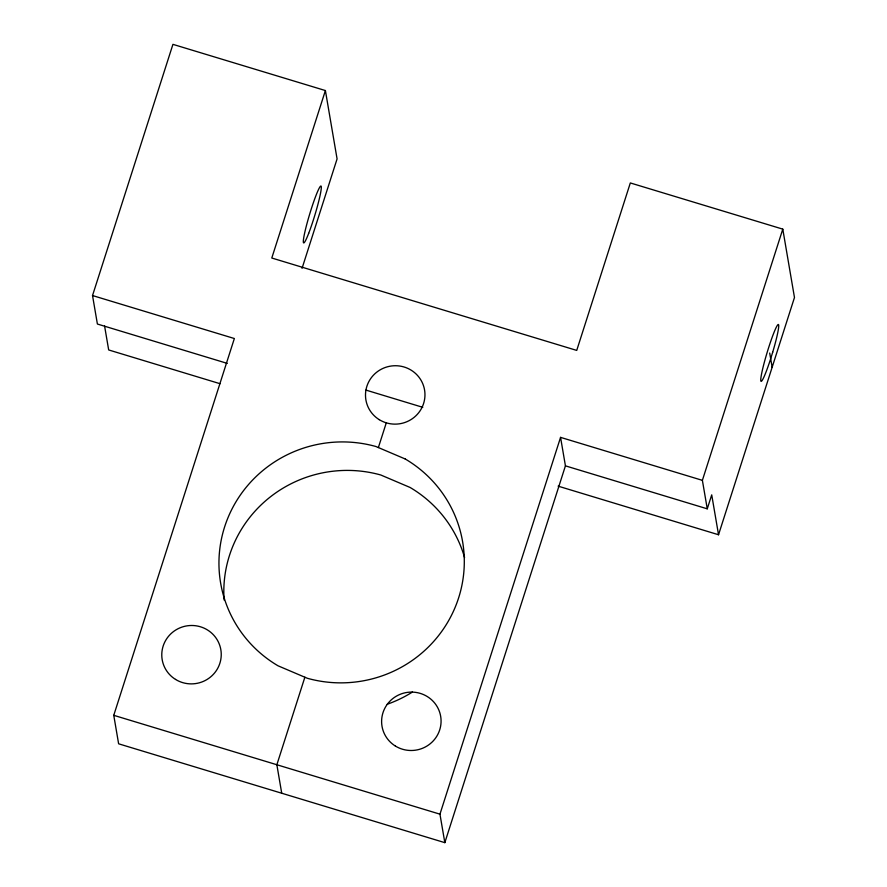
<?xml version="1.0" encoding="UTF-8"?>
<svg xmlns="http://www.w3.org/2000/svg" width="887" height="887" viewBox="0 0 887 887"><rect width="100%" height="100%" fill="white"/><g stroke="black" fill="none" stroke-linecap="round" stroke-linejoin="round"><path stroke-width="1.33" d="M227.294 363.393L97.393 324.032L92.525 295.548L172.932 44.35L325.396 90.552L337.082 158.906L302.046 268.351M565.429 465.852L707.261 508.828L702.382 480.344L560.562 437.369L565.429 465.852L444.83 842.65L118.625 743.805L113.758 715.321L234.356 338.524L92.525 295.548M325.396 90.552L271.788 258.017L576.727 350.409L630.324 182.944L782.789 229.134L794.475 297.5L718.537 534.75L558.123 486.143M304.873 677.224L276.855 764.749L281.722 793.233M378.372 447.558L386.288 422.833M444.83 842.65L439.952 814.166L560.562 437.369M702.382 480.344L782.789 229.134M707.261 508.828L711.718 494.868L718.537 534.75M365.943 390.092L422.777 407.321M220.043 383.705L108.68 349.955L104.588 326.028M113.758 715.321L439.952 814.166M769.705 353.037L772.145 367.273M412.422 692.048A122.739 120.399 -9.7 0 1 387.22 704.256M224.112 600A122.739 120.399 -9.7 0 1 380.767 474.988L410.082 487.462A122.739 120.399 -9.7 0 1 464.577 557.502M772.71 352.161L770.415 359.557A29.759 2.628 -73.1 0 1 761.29 375.412A29.759 2.628 -73.1 0 1 776.114 327.602A29.759 2.628 -73.1 0 1 772.71 352.161M405.215 458.978L375.9 446.505A122.739 120.399 -9.7 0 0 229.312 514.626A122.739 120.399 -9.7 0 0 278.03 665.804L307.345 678.278A122.739 120.399 -9.7 0 0 453.933 610.156A122.739 120.399 -9.7 0 0 405.215 458.978M379.248 419.662A29.759 29.193 -9.7 0 0 424.94 396.001A29.759 29.193 -9.7 0 0 381.488 369.114A29.759 29.193 -9.7 0 0 379.248 419.662M175.537 679.42A29.759 29.193 -9.7 0 0 221.218 655.759A29.759 29.193 -9.7 0 0 177.766 628.872A29.759 29.193 -9.7 0 0 175.537 679.42M395.369 746.034A29.759 29.193 -9.7 0 0 441.05 722.373A29.759 29.193 -9.7 0 0 397.598 695.486A29.759 29.193 -9.7 0 0 395.369 746.034M308.687 233.336A29.759 2.628 -73.1 0 0 321.249 186.536A29.759 2.628 -73.1 0 0 307.002 223.469A29.759 2.628 -73.1 0 0 308.687 233.336"/></g></svg>
